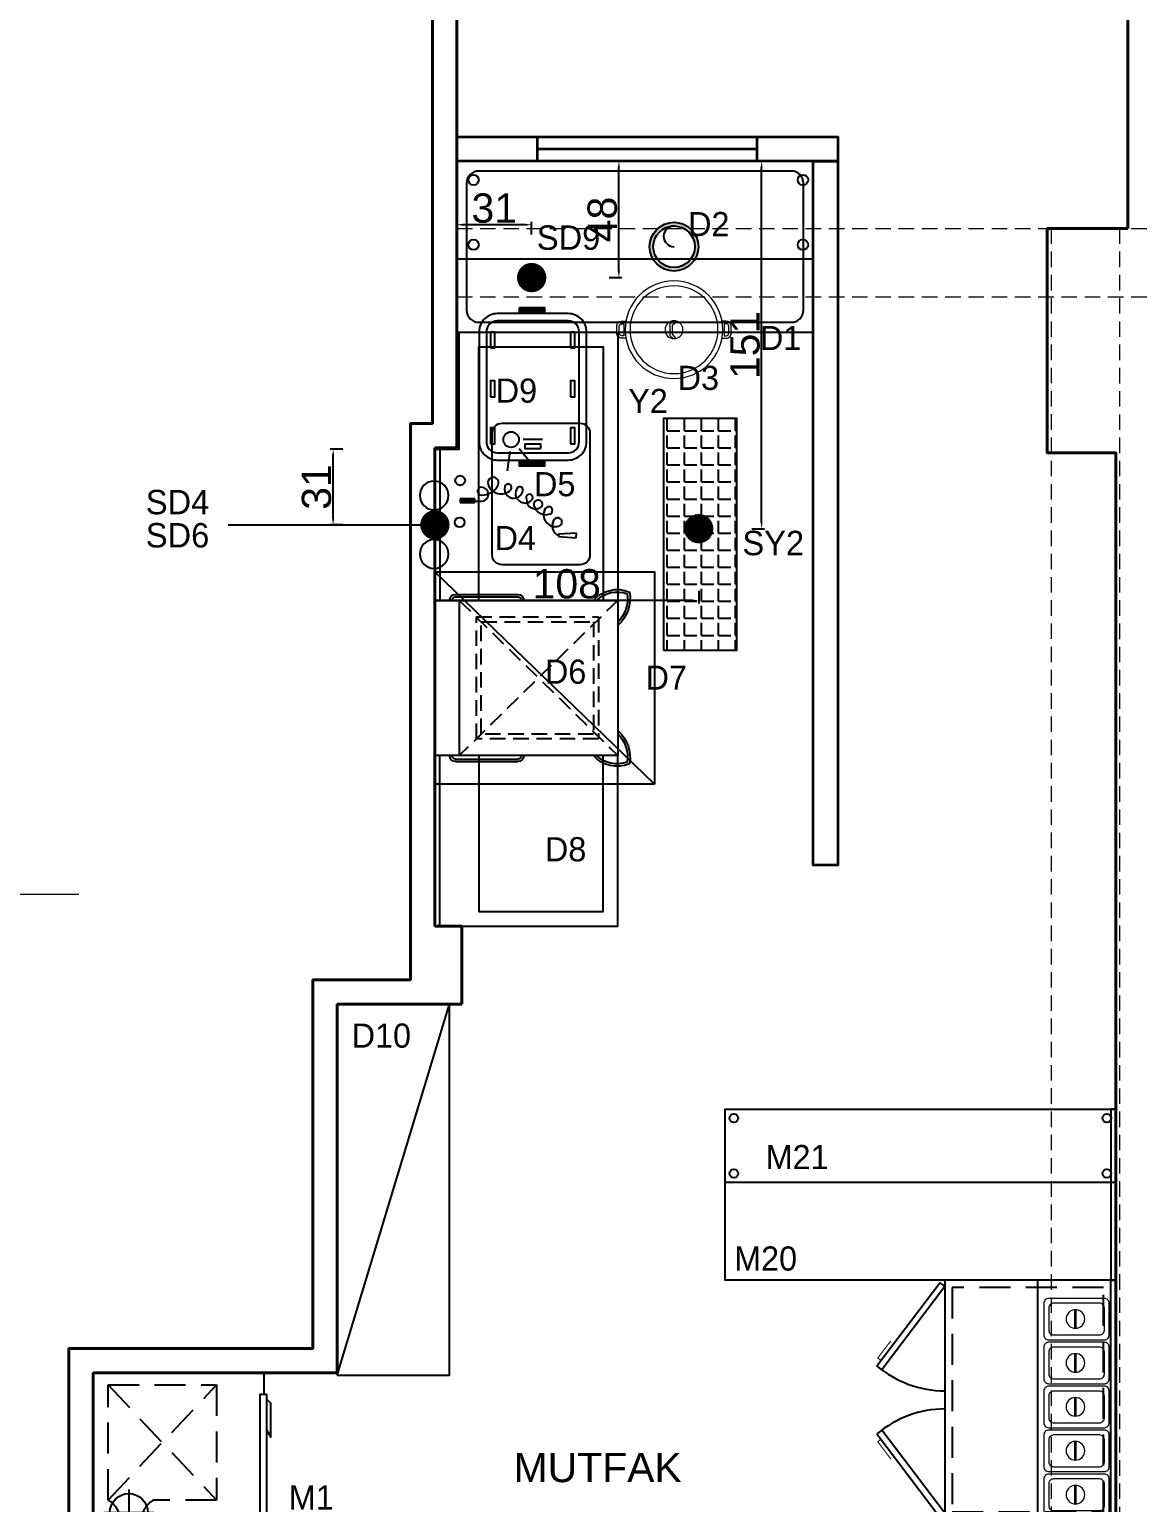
# Model space of a CAD drawing. Header units: millimetres. Extents: x 30084 to 42641, y -1284 to 1636.
# Drawn here: x 40052 to 40508, y -264 to 339 of the extents above; entities that cross this region are included whole.
import ezdxf

# ---------------------------------------------------------------- set-up
doc = ezdxf.new("R2010")
doc.units = ezdxf.units.MM
for name, pattern in [('DASHDOT', [25.4, 12.7, -6.35, 0, -6.35]), ('DASHED', [19.05, 12.7, -6.35]), ('DASHED2', [9.525, 6.35, -3.175])]:
    doc.linetypes.add(name, pattern=pattern)
for name, color, linetype in [('002 Çizgi', 7, 'Continuous'), ('CIHAZ', 2, 'Continuous'), ('S2000-002 Çizgi', 7, 'Continuous'), ('S2000-019 Su Tes İşaretler', 5, 'Continuous'), ('SIH', 4, 'Continuous'), ('SU', 152, 'Continuous'), ('wall', 4, 'Continuous')]:
    doc.layers.add(name, color=color, linetype=linetype)
for name, color, linetype, lineweight in [('no3_duvar mevcut', 4, 'Continuous', 35), ('no3_kiriş izdüşüm', 172, 'DASHED', 15), ('no3_paslanmaz gorunus on', 163, 'Continuous', 15), ('no3_yazı tefriş', 152, 'Continuous', 0), ('t_olcu', 250, 'Continuous', 25), ('t_ölçü', 40, 'Continuous', 25)]:
    doc.layers.add(name, color=color, linetype=linetype, lineweight=lineweight)
doc.styles.add('20', font='GOTHIC.TTF', dxfattribs={"height": 10})
doc.styles.get("Standard").update_dxf_attribs({"font": 'arial.ttf'})
doc.styles.add('TAKSİM', font='GOTHIC.TTF', dxfattribs={"height": 20})
doc.dimstyles.new('ISO-25', dxfattribs={"dimtxt": 12, "dimasz": 2.5, "dimexe": 1.25, "dimexo": 0.625, "dimtad": 1, "dimdec": 0, "dimtxsty": 'Standard', "dimcen": 2.5, "dimadec": 0, "dimazin": 0, "dimtfac": 1, "dimtdec": 0, "dimtmove": 0, "dimatfit": 3, "dimfxl": 1, "dimarcsym": 0})

# ---------------------------------------------------------------- blocks, each defined once
blk = doc.blocks.new('A$C75364767')
at = {"layer": 'S2000-002 Çizgi'}
for p, q in [((1.99, 71.45), (1.99, 46)), ((2.99, 71.45), (2.99, 46)), ((4.49, 69.95), (67.99, 69.95)), ((69.49, 71.45), (69.49, 46)), ((70.49, 71.45), (70.49, 46))]:
    blk.add_line(p, q, dxfattribs=at)
at = {"layer": 'S2000-002 Çizgi', "linetype": 'DASHED', "ltscale": 0.5}
for p, q in [((4.49, 69.95), (67.99, 5.05)), ((4.49, 5.05), (67.99, 69.95))]:
    blk.add_line(p, q, dxfattribs=at)
at = {"layer": 'S2000-002 Çizgi'}
blk.add_lwpolyline([(4.49, 5.05), (67.99, 5.05), (67.99, 79.95), (4.49, 79.95)], close=True, dxfattribs=at)
at = {"layer": 'S2000-002 Çizgi', "linetype": 'DASHED', "ltscale": 0.5}
for points in [[(11.24, 12.95), (61.24, 12.95), (61.24, 62.95), (11.24, 62.95)], [(13.24, 14.95), (59.24, 14.95), (59.24, 60.95), (13.24, 60.95)]]:
    blk.add_lwpolyline(points, close=True, dxfattribs=at)
at = {"layer": 'S2000-002 Çizgi'}
for centre, radius, start, end in [((4.49, 71.45), 2.5, 90, 180), ((4.49, 71.45), 1.5, 90, 180), ((67.99, 71.45), 2.5, 0, 90), ((67.99, 71.45), 1.5, 0, 90), ((4.49, 46), 2.5, 180, 270), ((4.49, 46), 1.5, 180, 270), ((67.99, 46), 1.5, 270, 0), ((67.99, 46), 2.5, 270, 0), ((12.84, 5.28), 12.84, 130.52266, 203.01501), ((12.84, 5.28), 11.84, 134.79965, 200.41437), ((59.65, 5.28), 12.84, 336.98499, 49.47734), ((59.65, 5.28), 11.84, 339.58563, 45.20035), ((3.75, 14.42), 14.42, 259.06895, 319.51273), ((3.75, 14.42), 13.42, 261.37403, 315.76), ((68.74, 14.42), 14.42, 220.48727, 280.93105), ((68.74, 14.42), 13.42, 224.24, 278.62597)]:
    blk.add_arc(centre, radius, start, end, dxfattribs=at)
blk = doc.blocks.new('A$C7973580F')
for p, q in [((0.85, 16.56, 0), (0.85, 26.8, 0)), ((1.67, 16.56, 0), (1.67, 26.8, 0)), ((63.42, 16.56, 0), (63.42, 26.8, 0)), ((64.24, 16.56, 0), (64.24, 26.8, 0))]:
    blk.add_line(p, q)
at = {"elevation": 0}
for points in [[(10.02, 44), (55.12, 44, -0.414214), (62.57, 36.55), (62.57, 7.45, -0.414214), (55.12, 0), (10.02, 0, -0.414214), (2.57, 7.45), (2.57, 36.55, -0.414214)], [(10.02, 41), (55.12, 41, -0.414214), (59.57, 36.55), (59.57, 7.45, -0.414214), (55.12, 3), (10.02, 3, -0.414214), (5.57, 7.45), (5.57, 36.55, -0.414214)]]:
    blk.add_lwpolyline(points, format="xyb", close=True, dxfattribs=at)
for points in [[(9.28, 37.47), (9.28, 39.25), (15.77, 39.25), (15.77, 37.47)], [(28.53, 37.47), (28.53, 39.25), (35.01, 39.25), (35.01, 37.47)], [(48.55, 37.47), (48.55, 39.25), (55.03, 39.25), (55.03, 37.47)], [(2.57, 16.56), (2.57, 26.8), (0, 26.8), (0, 16.56)], [(7.33, 25.24), (9.12, 25.24), (9.12, 18.75), (7.33, 18.75)], [(65.14, 16.56), (65.14, 26.8), (62.57, 26.8), (62.57, 16.56)], [(9.28, 4.67), (9.28, 6.45), (15.77, 6.45), (15.77, 4.67)], [(28.53, 4.67), (28.53, 6.45), (35.01, 6.45), (35.01, 4.67)], [(48.55, 4.67), (48.55, 6.45), (55.03, 6.45), (55.03, 4.67)]]:
    blk.add_lwpolyline(points, close=True, dxfattribs=at)
blk = doc.blocks.new('A$C5B5611F4')
at = {"layer": 'CIHAZ', "color": 1}
for p, q in [((14.73, 68.47), (14.73, 47.92)), ((24.09, 58.19), (3.98, 58.19))]:
    blk.add_line(p, q, dxfattribs=at)
at = {"layer": 'CIHAZ', "color": 5, "linetype": 'DASHED'}
for p, q in [((19.82, 66.66), (67.01, 22.28)), ((67.01, 66.66), (19.82, 22.28))]:
    blk.add_line(p, q, dxfattribs=at)
at = {"layer": 'CIHAZ', "color": 5}
for points in [[(63.2, 1.82), (10.36, 1.82), (10.36, 4.32), (63.2, 4.32)], [(61.2, 1.82), (48.6, 1.82), (45.6, 0), (59.6, 0)]]:
    blk.add_lwpolyline(points, close=True, dxfattribs=at)
at = {"layer": 'CIHAZ', "color": 1}
blk.add_circle((14.73, 58.19), 7.76, dxfattribs=at)
at = {"layer": 'S2000-002 Çizgi', "linetype": 'DASHED'}
for p, q in [((19.82, 66.66), (67.01, 66.66)), ((67.01, 66.66), (67.01, 22.28)), ((19.82, 22.28), (19.82, 48.05)), ((67.01, 22.28), (19.82, 22.28))]:
    blk.add_line(p, q, dxfattribs=at)
at = {"layer": 'S2000-002 Çizgi'}
blk.add_lwpolyline([(10.36, 2.81), (0, 2.81), (0, 72.81), (72, 72.81), (72, 2.81), (63.2, 2.81)], dxfattribs=at)
at = {"layer": 'S2000-002 Çizgi', "linetype": 'DASHED'}
for centre, radius, start, end in [((11.6, 71.22), 9.4, 291.20794, 330.95663), ((11, 43.02), 10.16, 29.6907, 66.77515)]:
    blk.add_arc(centre, radius, start, end, dxfattribs=at)
blk = doc.blocks.new('A$C19697136')
at = {"layer": 'S2000-002 Çizgi'}
for points in [[(0, 70), (0, 0), (2, 0), (2, 70)], [(0, 70), (0, 0), (75, 0), (75, 70)], [(18, 70), (18, 6), (69, 6), (69, 70)]]:
    blk.add_lwpolyline(points, close=True, dxfattribs=at)
blk = doc.blocks.new('A$C7BE05278')
at = {"layer": 'S2000-002 Çizgi'}
h = blk.add_hatch(color=256, dxfattribs=at)
h.paths.add_polyline_path([(4.65, 9.9, -0.025454), (4.81, 10.42, 0.278063), (0.77, 7.52), (1.23, 7.32, -0.265675)])
h.paths.add_polyline_path([(5.35, 10.43, 0.028094), (4.81, 10.42, 0.025454), (4.65, 9.9, -0.030609), (5.18, 9.93, -0.027259)])
h.paths.add_polyline_path([(5.35, 10.43, 0.027259), (5.18, 9.93, -0.171751), (7.9, 8.98), (7.9, 8.98), (7.9, 8.98, -1.347305), (5.22, 7.15, -0.147228), (5.18, 9.93, 0.030609), (4.65, 9.9, 0.138731), (4.75, 7, 1.347306), (8.21, 9.37, 0.162476)])
h.paths.add_polyline_path([(12.46, 12.66), (12.73, 13.08, 0.483116), (4.81, 10.42, -0.028094), (5.35, 10.43, -0.470681)])
for p, q in [((14.4, 47.58), (14.34, 41.67)), ((14.4, 47.58), (14.34, 41.67)), ((15.96, 47.57), (14.4, 47.58)), ((15.96, 47.57), (14.4, 47.58)), ((15.05, 47.56), (14.97, 38.92)), ((15.9, 41.65), (15.96, 47.57)), ((15.9, 41.65), (15.96, 47.57)), ((14.34, 41.67), (15.9, 41.65)), ((14.34, 41.67), (15.9, 41.65)), ((0.47, 7.33), (0, 0.02)), ((0.47, 7.33), (0, 0.02)), ((1.54, 7.31), (0.47, 7.33)), ((1.54, 7.31), (0.47, 7.33)), ((1.86, 0), (1.54, 7.31)), ((1.86, 0), (1.54, 7.31)), ((0, 0.02), (1.86, 0))]:
    blk.add_line(p, q, dxfattribs=at)
for centre in [(6.31, 47.78), (23.47, 47.61)]:
    blk.add_circle(centre, 1.99, dxfattribs=at)
for centre, radius, start, end in [((17.83, 38.9), 2.86, 179.43001, 359.43001), ((19.09, 38.88), 1.6, 359.43001, 179.43001), ((25.13, 38.82), 7.64, 179.43001, 242.03458), ((22.59, 34.05), 2.23, 242.03458, 105.76632), ((23.49, 30.88), 5.53, 105.76632, 225.7833), ((18.07, 21.08), 3.83, 52.40892, 229.11119), ((20, 25.62), 3.8, 74.94983, 261.67628), ((20.62, 27.93), 1.41, 225.7833, 74.94983), ((15.59, 16.68), 3.77, 86.01564, 220.67721), ((16.45, 19.21), 1.37, 229.11119, 116.32433), ((19.64, 23.11), 1.26, 261.67628, 52.40892), ((9.42, 8.58), 4.83, 57.01034, 197.57947), ((14.42, 12.56), 4.98, 103.11986, 200.77428), ((11.21, 11.34), 1.54, 200.77428, 57.01034), ((13.69, 15.69), 1.76, 236.80878, 103.11986), ((4.79, 5.59), 4.31, 51.245, 156.7533), ((6.43, 7.63), 1.7, 197.57947, 51.245)]:
    blk.add_arc(centre, radius, start, end, dxfattribs=at)
blk.add_solid([(15.9, 41.65), (14.34, 41.67), (15.96, 47.57), (14.4, 47.58)], dxfattribs=at)
blk = doc.blocks.new('A$C4C676F45')
blk.add_lwpolyline([(75, 48), (65, 48), (65, 0)])
at = {"layer": 'S2000-002 Çizgi'}
for p, q in [((44.26, 48.98), (45.37, 56.8)), ((40.45, 47.75), (35.45, 53.85)), ((38.79, 43.85), (30.9, 43.85))]:
    blk.add_line(p, q, dxfattribs=at)
for points in [[(65, 0), (0, 0), (0, 110), (75, 110), (75, 48)], [(73, 48), (73, 110), (75, 110), (75, 48)]]:
    blk.add_lwpolyline(points, dxfattribs=at)
blk.add_lwpolyline([(57, 110), (57, 6), (6, 6), (6, 110)], close=True, dxfattribs=at)
blk.add_lwpolyline([(11.5, 41.33), (11.5, 91.33, -0.414214), (15.5, 95.33), (47.5, 95.33, -0.414214), (51.5, 91.33), (51.5, 41.33, -0.414214), (47.5, 37.33), (15.5, 37.33, -0.414214)], format="xyb", close=True, dxfattribs=at)
blk.add_circle((43.76, 44.04), 3.19, dxfattribs=at)
at = {"layer": 'S2000-002 Çizgi', "rotation": 270}
blk.add_blockref('A$C7BE05278', (17.04, 84.3), dxfattribs=at)
blk = doc.blocks.new('A$C599C44C9')
at = {"layer": 'no3_paslanmaz gorunus on', "color": 0}
for points in [[(3.74, 16.55), (2, 16.55, -0.414214), (0, 18.55), (0, 21.45, -0.414214), (2, 23.45), (3.74, 23.45)], [(43.14, 16.55), (44.87, 16.55, 0.414214), (46.87, 18.55), (46.87, 21.45, 0.414214), (44.87, 23.45), (43.14, 23.45)]]:
    blk.add_lwpolyline(points, format="xyb", dxfattribs=at)
for points in [[(2.83, 17.55), (2, 17.55, -0.414214), (1, 18.55), (1, 21.45, -0.414214), (2, 22.45), (2.83, 22.45)], [(44.05, 17.55), (44.87, 17.55, 0.414214), (45.87, 18.55), (45.87, 21.45, 0.414214), (44.87, 22.45), (44.05, 22.45)]]:
    blk.add_lwpolyline(points, format="xyb", close=True, dxfattribs=at)
for points in [[(22.08, 23.4), (24.16, 21.79), (24.16, 18.12), (22.75, 16.4)], [(23.49, 23.65), (25.16, 22.26), (25.16, 17.69), (23.76, 16.35)]]:
    blk.add_lwpolyline(points, dxfattribs=at)
for radius in [20, 18, 3.66]:
    blk.add_circle((23.44, 20), radius, dxfattribs=at)
blk = doc.blocks.new('A$C01E77913')
at = {"layer": 'no3_paslanmaz gorunus on'}
for points in [[(2, 26.8), (15, 26.8, -0.414214), (17, 24.8), (17, 2, -0.414214), (15, 0), (2, 0, -0.414214), (0, 2), (0, 24.8, -0.414214)], [(4, 24.8), (13, 24.8, -0.414214), (15, 22.8), (15, 4, -0.414214), (13, 2), (4, 2, -0.414214), (2, 4), (2, 22.8, -0.414214)]]:
    blk.add_lwpolyline(points, format="xyb", close=True, dxfattribs=at)
blk.add_lwpolyline([(4.71, 14.27), (12.21, 14.27), (12.21, 13.52), (4.71, 13.52)], close=True, dxfattribs=at)
blk.add_circle((8.46, 13.87), 3.82, dxfattribs=at)
blk = doc.blocks.new('A$C6D321137')
at = {"layer": '002 Çizgi', "color": 7}
for p, q in [((95.82, 0), (95.82, 135)), ((31.47, 24.34), (31.01, 23.53)), ((32.11, 24.83), (31.47, 24.34)), ((32.84, 25), (32.11, 24.83)), ((33.58, 24.83), (32.84, 25)), ((34.22, 24.34), (33.58, 24.83)), ((34.67, 23.53), (34.22, 24.34)), ((38.15, 29), (38.15, 2.33)), ((42.5, 2.33), (42.5, 29)), ((31.01, 23.53), (30.84, 22.38)), ((30.84, 22.38), (31.01, 20.93)), ((31.01, 20.93), (31.47, 19.22)), ((31.47, 19.22), (32.11, 17.36)), ((33.58, 17.36), (34.22, 19.22)), ((34.22, 19.22), (34.67, 20.93)), ((34.85, 22.38), (34.67, 23.53)), ((34.67, 20.93), (34.85, 22.38)), ((31.47, 11.6), (32.11, 13.46)), ((32.11, 17.36), (32.84, 15.41)), ((32.11, 13.46), (32.84, 15.41)), ((32.84, 15.41), (33.58, 17.36)), ((32.84, 15.41), (33.58, 13.46)), ((33.58, 13.46), (34.22, 11.6)), ((30.84, 8.44), (31.01, 9.9)), ((31.01, 7.3), (30.84, 8.44)), ((31.01, 9.9), (31.47, 11.6)), ((31.47, 6.48), (31.01, 7.3)), ((32.11, 5.99), (31.47, 6.48)), ((34.22, 6.48), (33.58, 5.99)), ((34.22, 11.6), (34.67, 9.9)), ((34.67, 7.3), (34.22, 6.48)), ((34.67, 9.9), (34.85, 8.44)), ((34.85, 8.44), (34.67, 7.3)), ((32.84, 5.83), (32.11, 5.99)), ((33.58, 5.99), (32.84, 5.83))]:
    blk.add_line(p, q, dxfattribs=at)
for points in [[(0, 99.8), (25.77, 133.91), (27.82, 132.36), (2.05, 98.25)], [(27.82, 0), (97.82, 0), (97.82, 135), (27.82, 135)], [(65.82, 135), (65.82, 0), (97.82, 0), (97.82, 135)], [(0, 71.96), (25.77, 37.85), (27.82, 39.4), (2.05, 73.51)]]:
    blk.add_lwpolyline(points, close=True, dxfattribs=at)
at = {"layer": '002 Çizgi', "color": 7, "linetype": 'DASHED'}
blk.add_lwpolyline([(92.82, 40), (92.82, 132), (30.82, 132), (30.82, 40)], close=True, dxfattribs=at)
at = {"layer": '002 Çizgi', "color": 7, "const_width": 0.427}
for points in [[(1.7, 102.04), (0.38, 103.04), (4.63, 108.67), (5.72, 110.11)], [(1.7, 69.72), (0.38, 68.72), (4.63, 63.09), (5.72, 61.64)]]:
    blk.add_lwpolyline(points, dxfattribs=at)
at = {"layer": '002 Çizgi', "color": 7}
blk.add_lwpolyline([(95.82, 37), (27.82, 37)], dxfattribs=at)
for centre, radius, start, end in [((27.82, 132.36), 42.75, 229.49079, 270), ((27.82, 39.4), 42.75, 90, 130.50921), ((44.67, 29), 2.17, 0, 180), ((40.32, 2.33), 2.17, 180, 0)]:
    blk.add_arc(centre, radius, start, end, dxfattribs=at)
at = {"layer": '002 Çizgi', "color": 7, "xscale": -1, "rotation": 90}
for p in [(95.21, 127.49), (95.21, 109.49), (95.21, 91.49), (95.21, 73.49), (95.21, 55.49), (95.21, 37.49), (95.21, 19.49)]:
    blk.add_blockref('A$C01E77913', p, dxfattribs=at)
blk = doc.blocks.new('A$C7E7D3E18')
at = {"layer": 'SIH', "linetype": 'Continuous', "const_width": 6}
blk.add_lwpolyline([(3, 6, 1), (9, 6, 1)], format="xyb", close=True, dxfattribs=at)
blk = doc.blocks.new('A$C6E87713E')
at = {"layer": 'S2000-019 Su Tes İşaretler'}
for centre in [(5.89, 6.3), (29.89, 6.3)]:
    blk.add_circle(centre, 5.89, dxfattribs=at)
blk.add_blockref('A$C7E7D3E18', (11.95, 0))
blk = doc.blocks.new('*D192')
at = {"layer": 'Defpoints', "color": 0, "transparency": 16777216}
for p in [(40218.44, 167.85), (40326.5, 134.78), (40218.44, 105.35)]:
    blk.add_point(p, dxfattribs=at)
at = {"layer": 'no3_duvar mevcut', "color": 0, "linetype": 'Continuous', "lineweight": -2, "transparency": 16777216}
for p, q in [((40218.44, 109.35), (40218.44, 104.1)), ((40326.5, 109.35), (40326.5, 104.1))]:
    blk.add_line(p, q, dxfattribs=at)
at = {"layer": 'no3_duvar mevcut', "color": 0, "lineweight": -2, "transparency": 16777216}
blk.add_line((40324, 105.35), (40220.94, 105.35), dxfattribs=at)
at = {"layer": 'no3_duvar mevcut', "color": 0, "transparency": 16777216}
for points in [[(40220.94, 105.77), (40220.94, 104.94), (40218.44, 105.35)], [(40324, 105.77), (40324, 104.94), (40326.5, 105.35)]]:
    blk.add_solid(points, dxfattribs=at)
at = {"layer": 'no3_duvar mevcut', "color": 0, "transparency": 16777216, "insert": (40272.47, 112.11), "char_height": 12, "attachment_point": 5}
blk.add_mtext('108', dxfattribs=at)
blk = doc.blocks.new('*D193')
at = {"layer": 'Defpoints', "color": 0, "transparency": 16777216}
for p in [(40176.77, 167.35), (40218.44, 167.35), (40215.44, 136.35)]:
    blk.add_point(p, dxfattribs=at)
at = {"layer": 'no3_duvar mevcut', "color": 0, "linetype": 'Continuous', "lineweight": -2, "transparency": 16777216}
for p, q in [((40180.77, 167.35), (40175.52, 167.35)), ((40180.77, 136.35), (40175.52, 136.35))]:
    blk.add_line(p, q, dxfattribs=at)
at = {"layer": 'no3_duvar mevcut', "color": 0, "lineweight": -2, "transparency": 16777216}
blk.add_line((40176.77, 138.85), (40176.77, 164.85), dxfattribs=at)
at = {"layer": 'no3_duvar mevcut', "color": 0, "transparency": 16777216}
for points in [[(40176.35, 164.85), (40177.18, 164.85), (40176.77, 167.35)], [(40176.35, 138.85), (40177.18, 138.85), (40176.77, 136.35)]]:
    blk.add_solid(points, dxfattribs=at)
at = {"layer": 'no3_duvar mevcut', "color": 0, "transparency": 16777216, "insert": (40170.01, 151.85), "char_height": 12, "attachment_point": 5, "rotation": 90}
blk.add_mtext('31', dxfattribs=at)
blk = doc.blocks.new('*D194')
at = {"layer": 'Defpoints', "color": 0, "transparency": 16777216}
for p in [(40227.44, 259.34), (40227.44, 237.69), (40258.08, 237.69)]:
    blk.add_point(p, dxfattribs=at)
at = {"layer": 'no3_duvar mevcut', "color": 0, "linetype": 'Continuous', "lineweight": -2, "transparency": 16777216}
for p, q in [((40227.44, 255.34), (40227.44, 260.59)), ((40258.08, 255.34), (40258.08, 260.59))]:
    blk.add_line(p, q, dxfattribs=at)
at = {"layer": 'no3_duvar mevcut', "color": 0, "lineweight": -2, "transparency": 16777216}
blk.add_line((40255.58, 259.34), (40229.94, 259.34), dxfattribs=at)
at = {"layer": 'no3_duvar mevcut', "color": 0, "transparency": 16777216}
for points in [[(40229.94, 259.76), (40229.94, 258.93), (40227.44, 259.34)], [(40255.58, 259.76), (40255.58, 258.93), (40258.08, 259.34)]]:
    blk.add_solid(points, dxfattribs=at)
at = {"layer": 'no3_duvar mevcut', "color": 0, "transparency": 16777216, "insert": (40242.76, 266.1), "char_height": 12, "attachment_point": 5}
blk.add_mtext('31', dxfattribs=at)
blk = doc.blocks.new('*D195')
at = {"layer": 'Defpoints', "color": 0, "transparency": 16777216}
for p in [(40258.08, 285.35), (40293.81, 285.35), (40258.08, 237.69)]:
    blk.add_point(p, dxfattribs=at)
at = {"layer": 'no3_duvar mevcut', "color": 0, "linetype": 'Continuous', "lineweight": -2, "transparency": 16777216}
for p, q in [((40289.81, 285.35), (40295.06, 285.35)), ((40289.81, 237.69), (40295.06, 237.69))]:
    blk.add_line(p, q, dxfattribs=at)
at = {"layer": 'no3_duvar mevcut', "color": 0, "lineweight": -2, "transparency": 16777216}
blk.add_line((40293.81, 240.19), (40293.81, 282.85), dxfattribs=at)
at = {"layer": 'no3_duvar mevcut', "color": 0, "transparency": 16777216}
for points in [[(40293.39, 282.85), (40294.23, 282.85), (40293.81, 285.35)], [(40293.39, 240.19), (40294.23, 240.19), (40293.81, 237.69)]]:
    blk.add_solid(points, dxfattribs=at)
at = {"layer": 'no3_duvar mevcut', "color": 0, "transparency": 16777216, "insert": (40287.06, 261.52), "char_height": 12, "attachment_point": 5, "rotation": 90}
blk.add_mtext('48', dxfattribs=at)
blk = doc.blocks.new('*D198')
at = {"layer": 'Defpoints', "color": 0, "transparency": 16777216}
for p in [(40352.27, 285.35), (40378.44, 285.35), (40329.5, 134.78)]:
    blk.add_point(p, dxfattribs=at)
at = {"layer": 'no3_duvar mevcut', "color": 0, "linetype": 'Continuous', "lineweight": -2, "transparency": 16777216}
for p, q in [((40356.27, 285.35), (40351.02, 285.35)), ((40348.27, 134.78), (40353.52, 134.78))]:
    blk.add_line(p, q, dxfattribs=at)
at = {"layer": 'no3_duvar mevcut', "color": 0, "lineweight": -2, "transparency": 16777216}
blk.add_line((40352.27, 137.28), (40352.27, 282.85), dxfattribs=at)
at = {"layer": 'no3_duvar mevcut', "color": 0, "transparency": 16777216}
for points in [[(40351.85, 282.85), (40352.68, 282.85), (40352.27, 285.35)], [(40351.85, 137.28), (40352.68, 137.28), (40352.27, 134.78)]]:
    blk.add_solid(points, dxfattribs=at)
at = {"layer": 'no3_duvar mevcut', "color": 0, "transparency": 16777216, "insert": (40345.52, 210.07), "char_height": 12, "attachment_point": 5, "rotation": 90}
blk.add_mtext('151', dxfattribs=at)

msp = doc.modelspace()

# ---------------------------------------------------------------- hatches: boundary and pattern name
h = msp.add_hatch()
h.set_pattern_fill('ANGLE', color=256, angle=360)
h.set_pattern_definition([(360, (32315.815, 2892.038), (3e-15, 6.985), [5.08, -1.905]), (90, (32315.815, 2892.038), (-6.985, 4e-15), [5.08, -1.905])])
h.paths.add_polyline_path([(40342.14, 179.93), (40312.14, 179.93), (40312.14, 84.93), (40342.14, 84.93)])
at = {"layer": 'S2000-002 Çizgi'}
h = msp.add_hatch(color=256, dxfattribs=at)
edge = h.paths.add_edge_path(flags=17)
edge.add_arc((40316.4, 250.35), 8.5, 0, 360)
edge = h.paths.add_edge_path()
edge.add_arc((40316.4, 250.35), 10, 0, 360)

# ---------------------------------------------------------------- linework, layer by layer
msp.add_line((40308.44, 30.07), (40218.44, 117.14))
for points in [[(40373.44, 285.35), (40227.44, 285.35), (40227.44, 245.35), (40373.44, 245.35)], [(40312.14, 84.93), (40342.14, 84.93), (40342.14, 179.93), (40312.14, 179.93)], [(40497.31, -173.15), (40337.31, -173.15), (40337.31, -103.15), (40497.31, -103.15)], [(40337.31, -103.15), (40497.31, -103.15), (40497.31, -133.15), (40337.31, -133.15)], [(40495.31, -173.15), (40497.31, -173.15), (40497.31, -103.15), (40495.31, -103.15)]]:
    msp.add_lwpolyline(points, close=True)
for centre, radius in [((40234.27, 277.71), 2.12), ((40369.22, 277.71), 2.12), ((40234.27, 251.16), 2.12), ((40369.22, 251.16), 2.12), ((40340.9, -106.84), 1.75), ((40493.71, -106.84), 1.75), ((40340.9, -129.45), 1.75), ((40493.71, -129.45), 1.75)]:
    msp.add_circle(centre, radius)
at = {"layer": 'no3_duvar mevcut'}
for p, q in [((40502.31, 443.15), (40502.31, 257.85)), ((40502.31, 443.15), (40502.31, 257.85)), ((40502.31, 257.85), (40502.31, 442.61)), ((40227.44, 167.85), (40227.44, 367.61)), ((40227.44, 367.61), (40227.44, 167.85)), ((40217.44, 177.85), (40217.44, 357.61)), ((40260.44, 285.35), (40260.44, 295.35)), ((40350.44, 290.35), (40260.44, 290.35)), ((40350.44, 285.35), (40350.44, 295.35)), ((40502.31, 257.85), (40469.31, 257.85)), ((40469.31, 257.85), (40469.31, 165.85)), ((40469.31, 165.85), (40469.31, 257.85)), ((40469.31, 257.85), (40502.31, 257.85)), ((40208.44, -38.15), (40208.44, 177.85)), ((40208.44, 177.85), (40217.44, 177.85)), ((40218.44, -28.15), (40218.44, 167.85)), ((40218.44, 167.85), (40227.44, 167.85)), ((40227.44, 167.85), (40218.44, 167.85)), ((40218.44, 167.85), (40218.44, -28.15)), ((40469.31, 165.85), (40497.31, 165.85)), ((40497.31, 165.85), (40469.31, 165.85)), ((40497.31, 165.85), (40497.31, -460.15)), ((40497.31, -460.15), (40497.31, 165.85)), ((40218.44, -28.15), (40218.51, 162.85)), ((40229.44, -28.15), (40218.44, -28.15)), ((40218.44, -28.15), (40229.44, -28.15)), ((40229.44, -60.15), (40229.44, -28.15)), ((40229.44, -28.15), (40229.44, -60.15)), ((40208.44, -50.15), (40208.44, -38.15)), ((40168.44, -201.15), (40168.44, -50.15)), ((40168.44, -50.15), (40208.44, -50.15)), ((40178.44, -211.15), (40178.44, -60.15)), ((40178.44, -60.15), (40229.44, -60.15)), ((40229.44, -60.15), (40178.44, -60.15)), ((40178.44, -60.15), (40178.44, -211.15)), ((40068.44, -427.15), (40068.44, -201.15)), ((40068.44, -201.15), (40168.44, -201.15)), ((40078.44, -427.15), (40078.44, -211.15)), ((40078.44, -211.15), (40178.44, -211.15)), ((40178.44, -211.15), (40078.44, -211.15)), ((40078.44, -211.15), (40078.44, -427.15))]:
    msp.add_line(p, q, dxfattribs=at)
for points in [[(40068.44, -523.15), (40514.31, -523.15), (40514.31, -517.19), (40923.83, -517.19), (40923.83, 580.35), (40923.83, 965.85), (40164.44, 965.85), (40164.44, 357.61), (40217.44, 357.61), (40217.44, 177.85), (40208.44, 177.85), (40208.44, -50.15), (40168.44, -50.15), (40168.44, -201.15), (40068.44, -201.15), (40068.44, -523.15)], [(40078.44, -427.15), (40085.94, -427.15), (40085.94, -513.15), (40470.31, -513.15), (40470.31, -460.15), (40497.31, -460.15), (40497.31, 165.85), (40469.31, 165.85), (40469.31, 257.85), (40502.31, 257.85)]]:
    msp.add_lwpolyline(points, dxfattribs=at)
for points in [[(40383.44, 285.35), (40227.44, 285.35), (40227.44, 295.35), (40383.44, 295.35)], [(40373.44, 285.35), (40383.44, 285.35), (40383.44, -3.15), (40373.44, -3.15)]]:
    msp.add_lwpolyline(points, close=True, dxfattribs=at)
at = {"layer": 'no3_kiriş izdüşüm', "linetype": 'DASHED2'}
for points in [[(40227.44, 257.85), (40908.05, 257.85)], [(40470.91, 257.85), (40470.91, -460.15)], [(40498.91, 257.84), (40498.91, -460.15)], [(40227.44, 229.85), (40908.05, 229.85)]]:
    msp.add_lwpolyline(points, dxfattribs=at)
at = {"layer": 'no3_yazı tefriş'}
msp.add_line((38711.3, -15.26), (40072.55, -15.07), dxfattribs=at)
at = {"layer": 'S2000-002 Çizgi'}
for points in [[(40373.44, 285.35), (40227.44, 285.35), (40227.44, 215.35), (40373.44, 215.35)], [(40308.44, 30.07), (40218.44, 30.07), (40218.44, 117.14), (40308.44, 117.14)]]:
    msp.add_lwpolyline(points, close=True, dxfattribs=at)
msp.add_lwpolyline([(40364.44, 281.35), (40236.44, 281.35, 0.414214), (40231.44, 276.35), (40231.44, 224.35, 0.414214), (40236.44, 219.35), (40364.44, 219.35, 0.414214), (40369.44, 224.35), (40369.44, 276.35, 0.414214)], format="xyb", close=True, dxfattribs=at)
for radius in [10, 8.5]:
    msp.add_circle((40316.4, 250.35), radius, dxfattribs=at)
msp.add_arc((40316.4, 254.6), 4.25, 90, 270, dxfattribs=at)
at = {"layer": 'SU'}
msp.add_line((40133.74, 136.35), (40215.44, 136.35), dxfattribs=at)
at = {"layer": 't_olcu', "color": 0}
msp.add_line((40178.44, -212.15), (40224.44, -60.15), dxfattribs=at)
msp.add_lwpolyline([(40178.44, -212.15), (40224.44, -212.15), (40224.44, -60.15), (40178.44, -60.15)], close=True, dxfattribs=at)

# ---------------------------------------------------------------- block references
at = {"extrusion": (0, 0, -1), "xscale": -1, "zscale": -1, "rotation": 90}
for p in [(-40252.08, 243.69), (-40320.5, 140.78)]:
    msp.add_blockref('A$C7E7D3E18', p, dxfattribs=at)
at = {"xscale": -1, "rotation": 270}
msp.add_blockref('A$C7973580F', (40236.55, 160.34, 0), dxfattribs=at)
msp.add_blockref('A$C6D321137', (40399.49, -308.15))
at = {"layer": 'S2000-002 Çizgi'}
for name, p, rotation in [('A$C4C676F45', (40293.44, 215.35), 180), ('A$C5B5611F4', (40151.25, -283.15), 90)]:
    msp.add_blockref(name, p, dxfattribs=dict(at, rotation=rotation))
at = {"layer": 'S2000-002 Çizgi', "xscale": -1, "rotation": 90}
msp.add_blockref('A$C75364767', (40298.39, 109.85), dxfattribs=at)
at = {"layer": 'S2000-002 Çizgi'}
msp.add_blockref('A$C19697136', (40218.44, -28.15), dxfattribs=at)
at = {"layer": 't_olcu', "color": 0, "xscale": -1}
msp.add_blockref('A$C599C44C9', (40339.82, 196.33), dxfattribs=at)
at = {"layer": 'wall', "color": 0, "linetype": 'DASHDOT', "xscale": -1, "rotation": 90}
msp.add_blockref('A$C6E87713E', (40224.44, 154.3), dxfattribs=at)

# ---------------------------------------------------------------- texts
at = {"style": 'TAKSİM'}
for s, p in [('D2', (40322.18, 254.66, 0)), ('D1', (40351.62, 207.99, 0)), ('D3', (40317.91, 191.64, 0)), ('D9', (40243.4, 186.42, 0)), ('Y2', (40297.66, 182.17, 0)), ('D5', (40259.07, 148.08, 0)), ('D4', (40242.92, 125.98, 0)), ('D6', (40263.54, 71.23, 0)), ('D7', (40304.76, 68.78, 0)), ('D8', (40263.54, -1.55, 0)), ('D10', (40184.38, -77.92, 0)), ('M21', (40353.93, -127.7, 0)), ('M20', (40341.05, -169.28, 0)), ('M1', (40158.61, -267.2, 0))]:
    msp.add_text(s, height=9.9, dxfattribs=at).set_placement(p)
at = {"layer": 'SU', "style": '20'}
for s, p in [('SD9', (40260.2, 249.08)), ('SD4', (40100.02, 140.68)), ('SD6', (40100.02, 127.09)), ('SY2', (40344.41, 123.91))]:
    msp.add_text(s, height=10, dxfattribs=at).set_placement(p)
at = {"layer": 't_ölçü', "color": 7, "insert": (40319.56, -243.98), "char_height": 12, "width": 149.2145, "attachment_point": 3}
msp.add_mtext('MUTFAK', dxfattribs=at)

# ---------------------------------------------------------------- dimensions: what is measured, and where the dimension line sits
at = {"layer": 'no3_duvar mevcut'}
for base, p1, p2, picture, middle in [((40293.81, 285.35), (40258.08, 237.69), (40258.08, 285.35), '*D195', (40287.06, 261.52)), ((40352.27, 285.35), (40329.5, 134.78), (40378.44, 285.35), '*D198', (40345.52, 210.07)), ((40176.77, 167.35), (40215.44, 136.35), (40218.44, 167.35), '*D193', (40170.01, 151.85))]:
    dim = msp.add_linear_dim(base=base, p1=p1, p2=p2, angle=90, dimstyle='ISO-25', override={"dimfxl": 4, "dimfxlon": 1}, dxfattribs=at)
    dim.commit()
    dim.dimension.update_dxf_attribs({"geometry": picture, "text_midpoint": middle})
for base, p1, p2, picture, middle in [((40227.44, 259.34), (40258.08, 237.69), (40227.44, 237.69), '*D194', (40242.76, 266.1)), ((40218.44, 105.35), (40326.5, 134.78), (40218.44, 167.85), '*D192', (40272.47, 112.11))]:
    dim = msp.add_linear_dim(base=base, p1=p1, p2=p2, dimstyle='ISO-25', override={"dimfxl": 4, "dimfxlon": 1}, dxfattribs=at)
    dim.commit()
    dim.dimension.update_dxf_attribs({"geometry": picture, "text_midpoint": middle})

doc.saveas('drawing.dxf')
